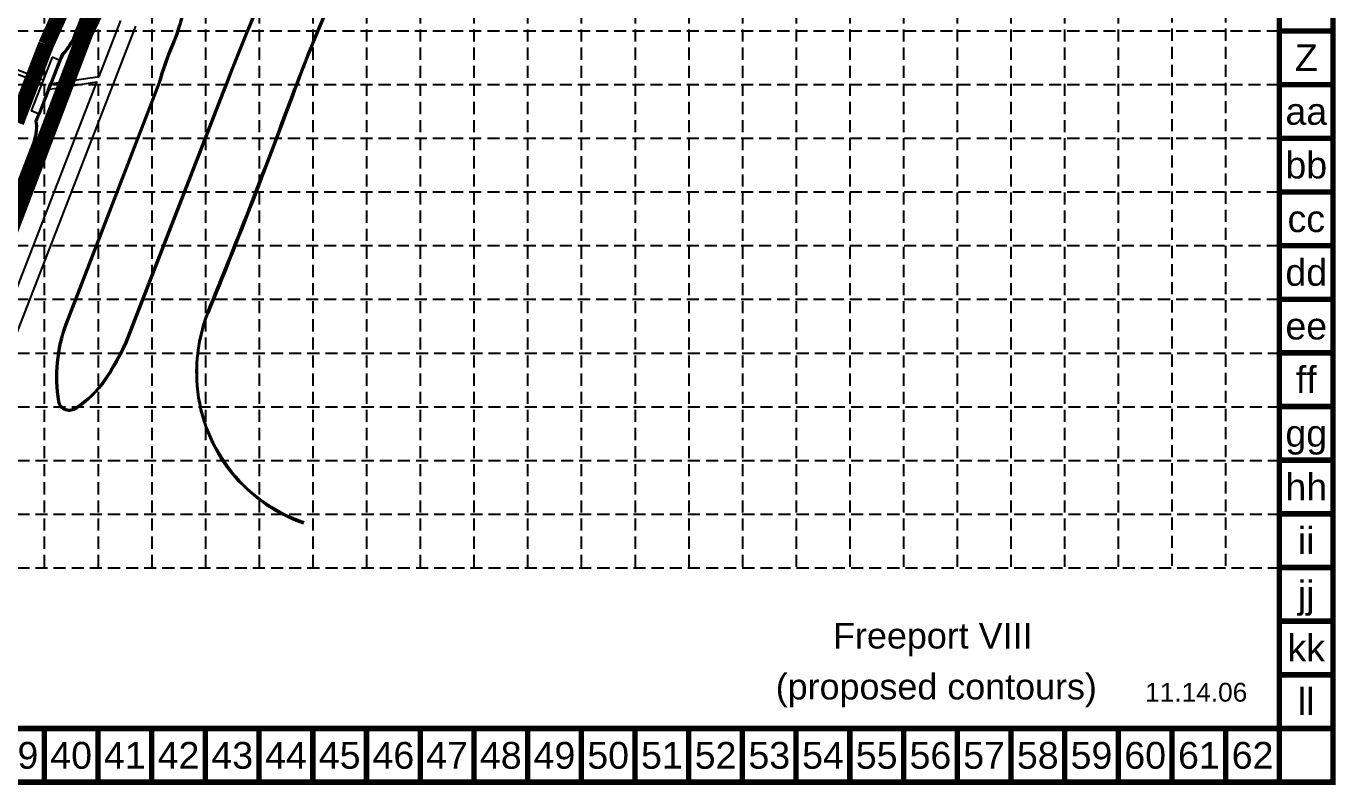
# Model space of a CAD drawing. Header units: feet. Extents: x -4510 to -3228, y -2167 to -1365.
# Drawn here: x -3716 to -3228.2, y -2166.6 to -1883.8 of the extents above; entities that cross this region are included whole.
import ezdxf
from ezdxf.enums import TextEntityAlignment as Align

# ---------------------------------------------------------------- set-up
doc = ezdxf.new("R2010")
doc.units = ezdxf.units.FT
doc.header["$LTSCALE"] = 40
doc.header["$MEASUREMENT"] = 0
doc.linetypes.add('HIDDEN', pattern=[0.375, 0.25, -0.125])
doc.layers.get('0').update_dxf_attribs({"linetype": 'CONTINUOUS'})
for name, color, linetype in [('BASE', 7, 'CONTINUOUS'), ('E-PVMT', 1, 'CONTINUOUS'), ('E-STORM', 11, 'CONTINUOUS'), ('GRID', 254, 'HIDDEN'), ('LIMITS OF DISTURBANCE', 1, 'HIDDEN'), ('P-STORM', 3, 'CONTINUOUS'), ('PC', 43, 'CONTINUOUS'), ('SILT FENCE', 200, 'CONTINUOUS')]:
    doc.layers.add(name, color=color, linetype=linetype)
doc.styles.get("Standard").update_dxf_attribs({"font": 'ARIAL.TTF'})

msp = doc.modelspace()

# ---------------------------------------------------------------- linework, layer by layer
at = {"layer": 'BASE', "color": 9}
msp.add_line((-3249.24, -1385.57), (-3249.24, -2145.57), dxfattribs=at)
at = {"layer": 'BASE', "const_width": 2}
for points in [[(-4509.24, -2165.57), (-3229.24, -2165.57), (-3229.24, -1365.57), (-4509.24, -1365.57)], [(-4489.24, -2145.57), (-3249.24, -2145.57), (-3249.24, -1385.57), (-4489.24, -1385.57)]]:
    msp.add_lwpolyline(points, close=True, dxfattribs=at)
for points in [[(-3229.24, -1885.57), (-3249.24, -1885.57)], [(-3229.24, -1905.57), (-3249.24, -1905.57)], [(-3229.24, -1925.57), (-3249.24, -1925.57)], [(-3229.24, -1945.57), (-3249.24, -1945.57)], [(-3229.24, -1965.57), (-3249.24, -1965.57)], [(-3229.24, -1985.57), (-3249.24, -1985.57)], [(-3229.24, -2005.57), (-3249.24, -2005.57)], [(-3229.24, -2025.57), (-3249.24, -2025.57)], [(-3229.24, -2045.57), (-3249.24, -2045.57)], [(-3229.24, -2065.57), (-3249.24, -2065.57)], [(-3229.24, -2085.57), (-3249.24, -2085.57)], [(-3229.24, -2105.57), (-3249.24, -2105.57)], [(-3229.24, -2125.57), (-3249.24, -2125.57)], [(-3709.24, -2165.57), (-3709.24, -2145.57)], [(-3689.24, -2165.57), (-3689.24, -2145.57)], [(-3669.24, -2165.57), (-3669.24, -2145.57)], [(-3649.24, -2165.57), (-3649.24, -2145.57)], [(-3629.24, -2165.57), (-3629.24, -2145.57)], [(-3609.24, -2165.57), (-3609.24, -2145.57)], [(-3589.24, -2165.57), (-3589.24, -2145.57)], [(-3569.24, -2165.57), (-3569.24, -2145.57)], [(-3549.24, -2165.57), (-3549.24, -2145.57)], [(-3529.24, -2165.57), (-3529.24, -2145.57)], [(-3509.24, -2165.57), (-3509.24, -2145.57)], [(-3489.24, -2165.57), (-3489.24, -2145.57)], [(-3469.24, -2165.57), (-3469.24, -2145.57)], [(-3449.24, -2165.57), (-3449.24, -2145.57)], [(-3429.24, -2165.57), (-3429.24, -2145.57)], [(-3409.24, -2165.57), (-3409.24, -2145.57)], [(-3389.24, -2165.57), (-3389.24, -2145.57)], [(-3369.24, -2165.57), (-3369.24, -2145.57)], [(-3349.24, -2165.57), (-3349.24, -2145.57)], [(-3329.24, -2165.57), (-3329.24, -2145.57)], [(-3309.24, -2165.57), (-3309.24, -2145.57)], [(-3289.24, -2165.57), (-3289.24, -2145.57)], [(-3269.24, -2165.57), (-3269.24, -2145.57)], [(-3229.24, -2145.57), (-3249.24, -2145.57)], [(-3249.24, -2165.57), (-3249.24, -2145.57)]]:
    msp.add_lwpolyline(points, dxfattribs=at)
at = {"layer": 'E-PVMT', "color": 7}
for p, q in [((-3703.69, -1896.44), (-3711.45, -1916.44)), ((-3703.22, -1896.62), (-3710.98, -1916.62)), ((-3702.68, -1894.17), (-3703.69, -1896.44)), ((-3702.26, -1894.45), (-3703.23, -1896.64)), ((-3712.5, -1919.18), (-3711.45, -1916.44)), ((-3711.99, -1919.23), (-3710.98, -1916.62)), ((-3713.16, -1926.49), (-3728.47, -1966)), ((-3712.69, -1926.67), (-3728, -1966.18))]:
    msp.add_line(p, q, dxfattribs=at)
for points in [[(-3666.74, -1904.94), (-3701.49, -1994.82, 0.128409), (-3704.2, -2023.75, 0.289601), (-3701.39, -2026.93, 0.22032), (-3697.09, -2026.27, 0.096652), (-3686.39, -2015.71, 0.041776), (-3678.52, -2001.85), (-3642.4, -1908.68, -0.0105), (-3617.93, -1849.32, -0.024069), (-3591.55, -1796.06, -0.004566), (-3561.04, -1742.45, -0.025887), (-3527.12, -1690.46, -0.005679), (-3492.74, -1644.41, -0.022212), (-3455.15, -1599.53, -0.006495), (-3415.33, -1557.16, -0.008266), (-3403.17, -1544.97, -0.002558)], [(-3666.28, -1905.12), (-3701.02, -1994.99, 0.128387), (-3703.71, -2023.67, 0.289601), (-3701.25, -2026.45, 0.22032), (-3697.36, -2025.85, 0.096652), (-3686.8, -2015.43, 0.041735), (-3678.98, -2001.65), (-3642.86, -1908.5, -0.0105), (-3618.39, -1849.12, -0.024069), (-3591.98, -1795.82, -0.004566), (-3561.47, -1742.19, -0.025887), (-3527.52, -1690.17, -0.005679), (-3493.13, -1644.11, -0.022212), (-3455.52, -1599.19, -0.006495), (-3415.69, -1556.82, -0.008732), (-3402.82, -1543.93, -0.002444)], [(-3457.66, -1550.96, 0.034606), (-3539.43, -1647.86, 0.010572), (-3575.83, -1699.87, 0.024431), (-3613.09, -1761.94, 0.028974), (-3645.98, -1832.93, 0.056913), (-3656.98, -1873.93, -0.064504), (-3661.75, -1890.7, 0.034568), (-3666.76, -1904.99)], [(-3457.35, -1551.36, 0.034586), (-3539.02, -1648.15, 0.010572), (-3575.41, -1700.15, 0.024431), (-3612.65, -1762.18, 0.028974), (-3645.51, -1833.11, 0.056913), (-3656.49, -1874.01, -0.064504), (-3661.29, -1890.9, 0.034568), (-3666.28, -1905.12, -0.0904)], [(-3698.53, -1888.44, -0.017025), (-3661.76, -1802.87, -0.024589), (-3612.17, -1711.96, -0.028435), (-3552.13, -1624.01, -0.011854), (-3521.17, -1585.19, -0.011854)], [(-3698.07, -1888.65, -0.017031), (-3661.31, -1803.09, -0.024589), (-3611.74, -1712.22, -0.028436), (-3551.73, -1624.32, -0.011855), (-3520.79, -1585.52, -0.011855)], [(-3489.74, -1680.69, 0.029817), (-3551.16, -1773.36, 0.015501), (-3577.65, -1822.45, 0.01038), (-3602.2, -1874.2, 0.017544), (-3615.63, -1907.13, -0.009248), (-3648.14, -1990.81, 1.431607)], [(-3612.49, -2068.68, -0.309194), (-3652.19, -2015.59, -0.102572), (-3648.14, -1990.81, -0.691258)]]:
    msp.add_lwpolyline(points, format="xyb", dxfattribs=at)
for centre, radius, start, end in [((-3139.7, -2081.98), 507.53, 155.8073, 159.8277), ((-3723.59, -1874.66), 28.6, 316.9824, 331.2008), ((-3723.59, -1874.66), 29.1, 317.1481, 331.2656), ((-5893.55, -1070.28), 2426.28, 337.70814, 339.82773), ((-3727.53, -1921.51), 15.21, 340.8999, 8.8313), ((-3727.61, -1921.51), 15.78, 340.8964, 8.2743), ((-3590.4, -2012.97), 62.35, 158.9958, 182.4269), ((-3593.52, -2013.1), 59.23, 182.4269, 251.1521)]:
    msp.add_arc(centre, radius, start, end, dxfattribs=at)
at = {"layer": 'E-STORM', "color": 5}
for p, q in [((-3706.33, -1895.39), (-3714.09, -1915.39)), ((-3703.69, -1896.44), (-3706.33, -1895.39)), ((-3707.99, -1907.51), (-3707.15, -1905.36)), ((-3707.15, -1905.36), (-3688.8, -1902.53)), ((-3711.45, -1916.44), (-3714.09, -1915.39))]:
    msp.add_line(p, q, dxfattribs=at)
msp.add_lwpolyline([(-3688.8, -1902.53), (-3680.69, -1881.66)], dxfattribs=at)
for points in [[(-3756.11, -2085.98, 0.017269), (-3729.5, -2023.91), (-3675.1, -1883.83)], [(-3738.07, -2029.31, 0.002092), (-3735.09, -2021.74), (-3689.63, -1904.68), (-3707.99, -1907.51)]]:
    msp.add_lwpolyline(points, format="xyb", dxfattribs=at)
at = {"layer": 'GRID', "color": 253, "linetype": 'HIDDEN', "ltscale": 0.45}
for p, q in [((-3709.24, -1385.57), (-3709.24, -2085.65)), ((-3689.24, -1385.57), (-3689.24, -2085.65)), ((-3669.24, -1385.57), (-3669.24, -2085.65)), ((-3649.24, -1385.57), (-3649.24, -2085.65)), ((-3629.24, -1385.57), (-3629.24, -2085.65)), ((-3609.24, -1385.57), (-3609.24, -2085.65)), ((-3589.24, -1385.57), (-3589.24, -2085.65)), ((-3569.24, -1385.57), (-3569.24, -2085.65)), ((-3549.24, -1385.57), (-3549.24, -2085.65)), ((-3529.24, -1385.57), (-3529.24, -2085.65)), ((-3509.24, -1385.57), (-3509.24, -2085.65)), ((-3489.24, -1385.57), (-3489.24, -2085.65)), ((-3469.24, -1385.57), (-3469.24, -2085.65)), ((-3449.24, -1385.57), (-3449.24, -2085.65)), ((-3429.24, -1385.57), (-3429.24, -2085.65)), ((-3409.24, -1385.57), (-3409.24, -2085.65)), ((-3389.24, -1385.57), (-3389.24, -2085.65)), ((-3369.24, -1385.57), (-3369.24, -2085.65)), ((-3349.24, -1385.57), (-3349.24, -2085.65)), ((-3329.24, -1385.57), (-3329.24, -2085.65)), ((-3309.24, -1385.57), (-3309.24, -2085.65)), ((-3289.28, -1385.24), (-3289.28, -2085.65)), ((-3269.28, -1385.24), (-3269.28, -2085.65)), ((-4489.24, -1885.57), (-3249.24, -1885.57)), ((-4489.24, -1905.57), (-3249.24, -1905.57)), ((-4489.24, -1925.57), (-3249.24, -1925.57)), ((-4489.24, -1945.57), (-3249.24, -1945.57)), ((-4489.24, -1965.57), (-3249.24, -1965.57)), ((-4489.24, -1985.57), (-3249.24, -1985.57)), ((-4488.8, -2005.65), (-3248.8, -2005.65)), ((-4488.8, -2025.65), (-3248.8, -2025.65)), ((-4488.8, -2045.65), (-3248.8, -2045.65)), ((-4488.8, -2065.65), (-3248.8, -2065.65)), ((-4488.8, -2085.65), (-3248.8, -2085.65))]:
    msp.add_line(p, q, dxfattribs=at)
at = {"layer": 'LIMITS OF DISTURBANCE', "const_width": 6}
msp.add_lwpolyline([(-4284.2, -1538.88), (-4281.71, -1808.65), (-4281.12, -1962.59), (-4023.58, -1962.07), (-3937.14, -1975.5), (-3917.54, -1989.77), (-3862.87, -1990.73), (-3749.03, -2031.3), (-3693.93, -1886.3), (-3684.5, -1866.57), (-3648.28, -1788.04), (-3621.5, -1735.39), (-3570.75, -1655.56), (-3507.16, -1573.61), (-3576.84, -1511.38), (-3612.91, -1509.74), (-3614.8, -1531.24), (-3897.35, -1535.65), (-3897.44, -1517.03), (-3973.34, -1518.71), (-3971.35, -1538.39)], close=True, dxfattribs=at)
at = {"layer": 'P-STORM', "color": 5}
for points in [[(-3746.12, -1891.23), (-3710.14, -1905.2)], [(-3745.57, -1889.84), (-3709.59, -1903.8)]]:
    msp.add_lwpolyline(points, dxfattribs=at)
at = {"layer": 'SILT FENCE', "const_width": 6}
for points in [[(-3682.2, -1831.99), (-3708.54, -1890.6)], [(-3708.54, -1890.6), (-3719.72, -1919.55)]]:
    msp.add_lwpolyline(points, dxfattribs=at)

# ---------------------------------------------------------------- texts
at = {"insert": (-3415.48, -2106.2), "char_height": 9.569, "width": 117.5339, "attachment_point": 1}
msp.add_mtext('Freeport VIII', dxfattribs=at)
msp.add_mtext('Freeport VIII', dxfattribs=at)
at = {"layer": 'BASE'}
for s, p in [('Z', (-3239.24, -1895.57)), ('aa', (-3239.24, -1915.57)), ('bb', (-3239.24, -1935.57)), ('cc', (-3239.24, -1955.57)), ('dd', (-3239.24, -1975.57)), ('ee', (-3239.24, -1995.57)), ('ff', (-3239.24, -2015.57)), ('gg', (-3239.24, -2035.57)), ('hh', (-3239.24, -2055.57)), ('ii', (-3239.24, -2075.57)), ('jj', (-3239.24, -2095.57)), ('kk', (-3239.24, -2115.57)), ('ll', (-3239.24, -2135.57)), ('39', (-3719.24, -2155.57)), ('40', (-3699.24, -2155.57)), ('41', (-3679.24, -2155.57)), ('42', (-3659.24, -2155.57)), ('43', (-3639.24, -2155.57)), ('44', (-3619.24, -2155.57)), ('45', (-3599.24, -2155.57)), ('46', (-3579.24, -2155.57)), ('47', (-3559.24, -2155.57)), ('48', (-3539.24, -2155.57)), ('49', (-3519.24, -2155.57)), ('50', (-3499.24, -2155.57)), ('51', (-3479.24, -2155.57)), ('52', (-3459.24, -2155.57)), ('53', (-3439.24, -2155.57)), ('54', (-3419.24, -2155.57)), ('55', (-3399.24, -2155.57)), ('56', (-3379.24, -2155.57)), ('57', (-3359.24, -2155.57)), ('58', (-3339.24, -2155.57)), ('59', (-3319.24, -2155.57)), ('60', (-3299.24, -2155.57)), ('61', (-3279.24, -2155.57)), ('62', (-3259.24, -2155.57))]:
    msp.add_text(s, height=10, dxfattribs=at).set_placement(p, align=Align.MIDDLE_CENTER)
msp.add_text('11.14.06', height=7, dxfattribs=at).set_placement((-3280.24, -2135.56), align=Align.CENTER)
at = {"layer": 'PC', "color": 7, "insert": (-3436.84, -2125.18), "char_height": 9.569, "width": 176.9875, "attachment_point": 1}
msp.add_mtext('(proposed contours)', dxfattribs=at)

doc.saveas('drawing.dxf')
